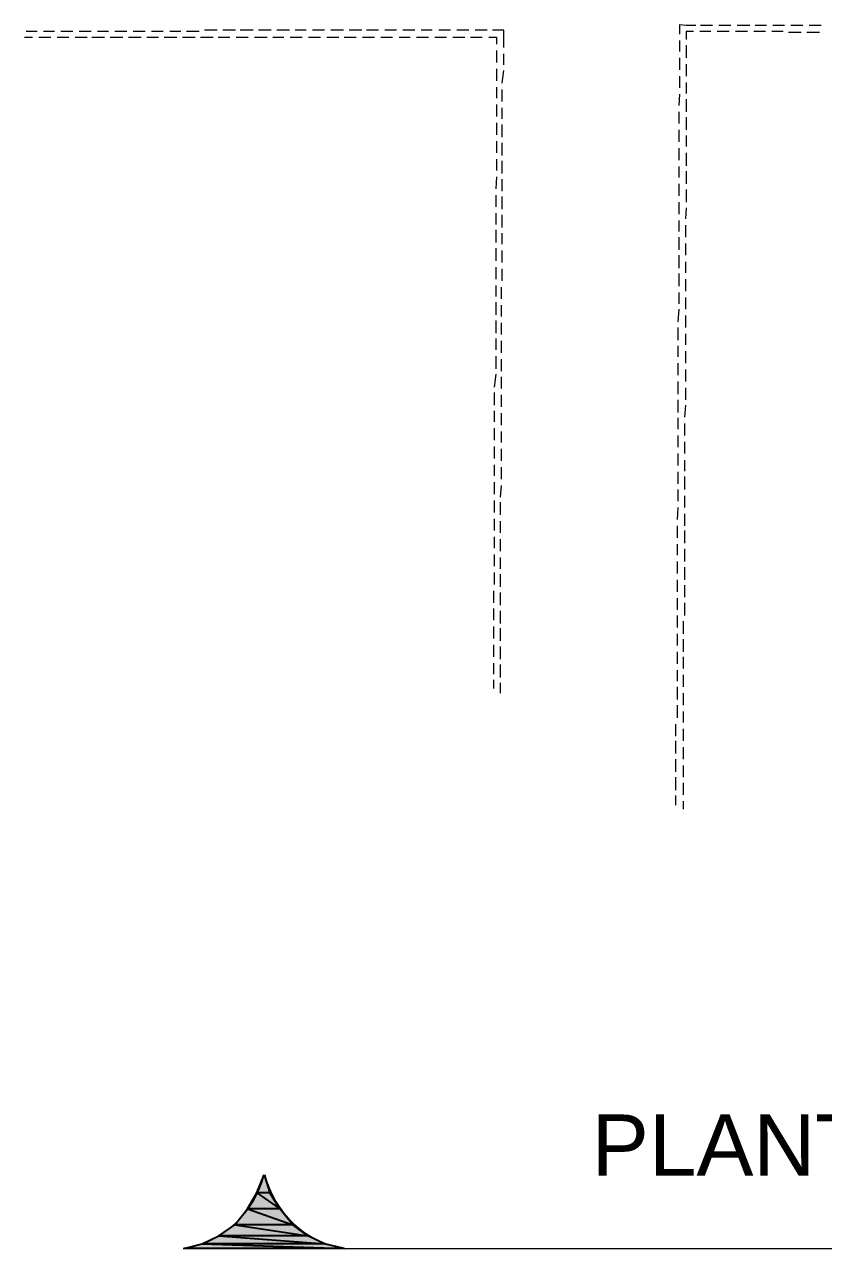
# Model space of a CAD drawing. Header units: millimetres. Extents: x 40 to 176, y -32 to 59.
# Drawn here: x 137.126 to 139.939, y -18.256 to -13.945 of the extents above; entities that cross this region are included whole.
import ezdxf

# ---------------------------------------------------------------- set-up
doc = ezdxf.new("R2010")
doc.units = ezdxf.units.MM
doc.layers.add('18 - Planta de situação', color=6, linetype='Continuous')
doc.styles.add('Arial0', font='arial.ttf', dxfattribs={"height": 3.14658})

msp = doc.modelspace()

# ---------------------------------------------------------------- hatches: boundary and pattern name
at = {"layer": '18 - Planta de situação', "true_color": 0x000005}
msp.add_hatch(color=5, dxfattribs=at).paths.add_polyline_path([(137.9698, -17.9958), (137.9894, -18.0601), (137.9447, -18.0601)])
h = msp.add_hatch(color=5, dxfattribs=at)
h.paths.add_polyline_path([(137.9894, -18.0601), (137.9447, -18.0601), (138.0257, -18.1159)])
h.paths.add_polyline_path([(137.9447, -18.0601), (138.0257, -18.1159), (137.9112, -18.1159)])
h = msp.add_hatch(color=5, dxfattribs=at)
h.paths.add_polyline_path([(138.0257, -18.1159), (137.9112, -18.1159), (138.0704, -18.1718)])
h.paths.add_polyline_path([(137.9112, -18.1159), (138.0704, -18.1718), (137.8665, -18.1718)])
h = msp.add_hatch(color=5, dxfattribs=at)
h.paths.add_polyline_path([(138.0704, -18.1718), (137.8665, -18.1718), (138.1235, -18.2109)])
h.paths.add_polyline_path([(137.8665, -18.1718), (138.1235, -18.2109), (137.8106, -18.2109)])
h = msp.add_hatch(color=5, dxfattribs=at)
h.paths.add_polyline_path([(138.1235, -18.2109), (137.8106, -18.2109), (138.1821, -18.2389)])
h.paths.add_polyline_path([(137.8106, -18.2109), (138.1821, -18.2389), (137.7519, -18.2389)])
h = msp.add_hatch(color=5, dxfattribs=at)
h.paths.add_polyline_path([(138.1821, -18.2389), (137.7519, -18.2389), (138.252, -18.2556)])
h.paths.add_polyline_path([(137.7519, -18.2389), (138.252, -18.2556), (137.6877, -18.2556)])

# ---------------------------------------------------------------- linework, layer by layer
at = {"layer": '18 - Planta de situação', "color": 251, "linetype": 'Continuous', "lineweight": 13, "true_color": 0x545454}
for points in [[(137.805, -13.9648), (137.7603, -13.9648), (137.7603, -13.9648)], [(137.8693, -13.9648), (137.8246, -13.9648), (137.8246, -13.9648)], [(137.9307, -13.9648), (137.886, -13.9648), (137.886, -13.9648)], [(137.995, -13.9648), (137.9503, -13.9648), (137.9503, -13.9648)], [(138.0592, -13.9648), (138.0145, -13.9648), (138.0145, -13.9648)], [(138.1179, -13.9648), (138.0788, -13.9648), (138.0788, -13.9648)], [(138.1821, -13.9648), (138.1402, -13.9648), (138.1402, -13.9648)], [(138.2492, -13.9648), (138.2045, -13.9648), (138.2045, -13.9648)], [(138.3134, -13.9648), (138.2687, -13.9648), (138.2687, -13.9648)], [(138.3721, -13.9648), (138.3302, -13.9648), (138.3302, -13.9648)], [(138.4363, -13.9648), (138.3944, -13.9648), (138.3944, -13.9648)], [(138.5006, -13.9648), (138.4587, -13.9648), (138.4587, -13.9648)], [(138.562, -13.9648), (138.5229, -13.9648), (138.5229, -13.9648)], [(138.6263, -13.9648), (138.5844, -13.9648), (138.5844, -13.9648)], [(138.6905, -13.9648), (138.6486, -13.9648), (138.6486, -13.9648)], [(138.7548, -13.9648), (138.7129, -13.9648), (138.7129, -13.9648)], [(138.8135, -14.0262), (138.8135, -13.9899), (138.8135, -13.9648), (138.7744, -13.9648)], [(139.4336, -13.9788), (139.4336, -13.9452), (139.456, -13.948), (139.4895, -13.948)], [(139.5063, -13.948), (139.5482, -13.948), (139.5482, -13.948)], [(139.5705, -13.948), (139.6124, -13.948), (139.6124, -13.948)], [(139.6348, -13.948), (139.6795, -13.948), (139.6795, -13.948)], [(139.699, -13.948), (139.7381, -13.948), (139.7381, -13.948)], [(139.7605, -13.948), (139.8024, -13.948), (139.8024, -13.948)], [(139.8247, -13.948), (139.8666, -13.948), (139.8666, -13.948)], [(139.889, -13.948), (139.9309, -13.948), (139.9309, -13.948)], [(137.1262, -13.9899), (137.1541, -13.9899), (137.1541, -13.9899)], [(137.1709, -13.9704), (137.1318, -13.9704), (137.1318, -13.9704)], [(137.1765, -13.9899), (137.2184, -13.9899), (137.2184, -13.9899)], [(137.2323, -13.9704), (137.1932, -13.9704), (137.1932, -13.9704)], [(137.2407, -13.9899), (137.2826, -13.9899), (137.2826, -13.9899)], [(137.2966, -13.9704), (137.2547, -13.9704), (137.2547, -13.9704)], [(137.305, -13.9899), (137.3469, -13.9899), (137.3469, -13.9899)], [(137.3608, -13.9704), (137.3189, -13.9704), (137.3189, -13.9704)], [(137.3636, -13.9899), (137.4083, -13.9899), (137.4083, -13.9899)], [(137.4223, -13.9704), (137.3832, -13.9704), (137.3832, -13.9704)], [(137.4279, -13.9899), (137.4726, -13.9899), (137.4726, -13.9899)], [(137.4865, -13.9704), (137.4446, -13.9704), (137.4446, -13.9704)], [(137.4921, -13.9899), (137.5368, -13.9899), (137.5368, -13.9899)], [(137.5508, -13.9704), (137.5089, -13.9704), (137.5089, -13.9704)], [(137.5564, -13.9899), (137.5983, -13.9899), (137.5983, -13.9899)], [(137.615, -13.9704), (137.5731, -13.9704), (137.5731, -13.9704)], [(137.6178, -13.9899), (137.6625, -13.9899), (137.6625, -13.9899)], [(137.6765, -13.9704), (137.6374, -13.9704), (137.6374, -13.9704)], [(137.6821, -13.9899), (137.7268, -13.9899), (137.7268, -13.9899)], [(137.7408, -13.9704), (137.6961, -13.9704), (137.6961, -13.9704)], [(137.7463, -13.9899), (137.791, -13.9899), (137.791, -13.9899)], [(137.8078, -13.9899), (137.8497, -13.9899), (137.8497, -13.9899)], [(137.872, -13.9899), (137.914, -13.9899), (137.914, -13.9899)], [(137.9363, -13.9899), (137.981, -13.9899), (137.981, -13.9899)], [(138.0005, -13.9899), (138.0397, -13.9899), (138.0397, -13.9899)], [(138.062, -13.9899), (138.1039, -13.9899), (138.1039, -13.9899)], [(138.1263, -13.9899), (138.1682, -13.9899), (138.1682, -13.9899)], [(138.1905, -13.9899), (138.2324, -13.9899), (138.2324, -13.9899)], [(138.252, -13.9899), (138.2939, -13.9899), (138.2939, -13.9899)], [(138.3162, -13.9899), (138.3581, -13.9899), (138.3581, -13.9899)], [(138.3805, -13.9899), (138.4224, -13.9899), (138.4224, -13.9899)], [(138.4447, -13.9899), (138.4838, -13.9899), (138.4838, -13.9899)], [(138.5062, -13.9899), (138.5481, -13.9899), (138.5481, -13.9899)], [(138.5704, -13.9899), (138.6123, -13.9899), (138.6123, -13.9899)], [(138.6347, -13.9899), (138.6766, -13.9899), (138.6766, -13.9899)], [(138.6961, -13.9899), (138.738, -13.9899), (138.738, -13.9899)], [(138.7604, -13.9899), (138.7883, -13.9899), (138.7883, -13.9899)], [(138.7883, -13.9899), (138.7883, -14.0151), (138.7883, -14.0151)], [(139.4336, -14.0402), (139.4336, -14.0011), (139.4336, -14.0011)], [(139.4811, -13.9704), (139.456, -13.9704), (139.456, -13.9983)], [(139.5426, -13.9704), (139.5035, -13.9704), (139.5035, -13.9704)], [(139.6068, -13.9704), (139.5649, -13.9704), (139.5649, -13.9704)], [(139.6711, -13.9704), (139.6292, -13.9704), (139.6292, -13.9704)], [(139.7353, -13.9704), (139.6934, -13.9704), (139.6934, -13.9704)], [(139.7968, -13.9704), (139.7577, -13.9704), (139.7577, -13.9704)], [(139.861, -13.9732), (139.8163, -13.9732), (139.8163, -13.9732)], [(139.9253, -13.9732), (139.8806, -13.9732), (139.8806, -13.9732)], [(138.7883, -14.0374), (138.7883, -14.0793), (138.7883, -14.0793)], [(138.8135, -14.0877), (138.8135, -14.0486), (138.8135, -14.0486)], [(139.456, -14.0179), (139.456, -14.0626), (139.456, -14.0626)], [(139.4336, -14.1045), (139.4336, -14.0626), (139.4336, -14.0626)], [(139.456, -14.0849), (139.456, -14.1268), (139.456, -14.1268)], [(138.7883, -14.1017), (138.7883, -14.1436), (138.7883, -14.1436)], [(138.8079, -14.1519), (138.8135, -14.1073), (138.8135, -14.1073)], [(139.4336, -14.1687), (139.4336, -14.1268), (139.4336, -14.1268)], [(138.7883, -14.1659), (138.7883, -14.205), (138.7883, -14.205)], [(138.8079, -14.2162), (138.8079, -14.1743), (138.8079, -14.1743)], [(139.456, -14.1492), (139.456, -14.1883), (139.456, -14.1883)], [(139.4308, -14.2302), (139.4336, -14.1911), (139.4336, -14.1911)], [(139.456, -14.2078), (139.456, -14.2525), (139.456, -14.2525)], [(138.7883, -14.2274), (138.7883, -14.2693), (138.7883, -14.2693)], [(138.8079, -14.2777), (138.8079, -14.2385), (138.8079, -14.2385)], [(139.4308, -14.2944), (139.4308, -14.2525), (139.4308, -14.2525)], [(138.7883, -14.2916), (138.7883, -14.3335), (138.7883, -14.3335)], [(138.8079, -14.3419), (138.8079, -14.2972), (138.8079, -14.2972)], [(139.456, -14.2721), (139.456, -14.3168), (139.456, -14.3168)], [(139.4308, -14.3587), (139.4308, -14.3168), (139.4308, -14.3168)], [(139.456, -14.3363), (139.456, -14.3754), (139.456, -14.3754)], [(138.7883, -14.3559), (138.7883, -14.3978), (138.7883, -14.3978)], [(138.8079, -14.4062), (138.8079, -14.3615), (138.8079, -14.3615)], [(139.4308, -14.4229), (139.4308, -14.381), (139.4308, -14.381)], [(138.7883, -14.4201), (138.7883, -14.4592), (138.7883, -14.4592)], [(138.8079, -14.4704), (138.8079, -14.4257), (138.8079, -14.4257)], [(139.456, -14.3978), (139.456, -14.4425), (139.456, -14.4425)], [(138.7883, -14.4816), (138.7855, -14.5235), (138.7855, -14.5235)], [(139.4308, -14.4844), (139.4308, -14.4453), (139.4308, -14.4453)], [(139.456, -14.462), (139.456, -14.5067), (139.456, -14.5067)], [(138.8079, -14.5319), (138.8079, -14.49), (138.8079, -14.49)], [(139.4308, -14.5486), (139.4308, -14.5067), (139.4308, -14.5067)], [(138.7855, -14.5458), (138.7855, -14.5877), (138.7855, -14.5877)], [(138.8079, -14.5961), (138.8079, -14.5514), (138.8079, -14.5514)], [(139.456, -14.5263), (139.456, -14.571), (139.456, -14.571)], [(138.7855, -14.6101), (138.7855, -14.6492), (138.7855, -14.6492)], [(139.4308, -14.6129), (139.4308, -14.571), (139.4308, -14.571)], [(139.456, -14.5905), (139.4532, -14.6296), (139.4532, -14.6296)], [(138.8079, -14.6604), (138.8079, -14.6157), (138.8079, -14.6157)], [(139.4308, -14.6743), (139.4308, -14.6352), (139.4308, -14.6352)], [(139.4532, -14.652), (139.4532, -14.6939), (139.4532, -14.6939)], [(138.7855, -14.6687), (138.7855, -14.7134), (138.7855, -14.7134)], [(138.8079, -14.719), (138.8079, -14.6799), (138.8079, -14.6799)], [(139.4308, -14.7386), (139.4308, -14.6939), (139.4308, -14.6939)], [(138.7855, -14.733), (138.7855, -14.7777), (138.7855, -14.7777)], [(138.8079, -14.7833), (138.8079, -14.7414), (138.8079, -14.7414)], [(139.4532, -14.7162), (139.4532, -14.7581), (139.4532, -14.7581)], [(139.4308, -14.8028), (139.4308, -14.7581), (139.4308, -14.7581)], [(139.4532, -14.7805), (139.4532, -14.8196), (139.4532, -14.8196)], [(138.7855, -14.8), (138.7855, -14.8419), (138.7855, -14.8419)], [(138.8079, -14.8475), (138.8079, -14.8056), (138.8079, -14.8056)], [(139.4308, -14.8671), (139.4308, -14.8224), (139.4308, -14.8224)], [(138.7855, -14.8643), (138.7855, -14.9034), (138.7855, -14.9034)], [(138.8051, -14.9118), (138.8051, -14.8699), (138.8051, -14.8699)], [(139.4532, -14.8419), (139.4532, -14.8838), (139.4532, -14.8838)], [(139.4308, -14.9285), (139.4308, -14.8894), (139.4308, -14.8894)], [(139.4532, -14.9062), (139.4532, -14.9481), (139.4532, -14.9481)], [(138.7855, -14.923), (138.7855, -14.9677), (138.7855, -14.9677)], [(138.8051, -14.9732), (138.8051, -14.9341), (138.8051, -14.9341)], [(139.428, -14.9928), (139.4308, -14.9481), (139.4308, -14.9481)], [(138.7855, -14.9872), (138.7855, -15.0319), (138.7855, -15.0319)], [(138.8051, -15.0375), (138.8051, -14.9956), (138.8051, -14.9956)], [(139.4532, -14.9704), (139.4532, -15.0124), (139.4532, -15.0124)], [(139.428, -15.057), (139.428, -15.0124), (139.428, -15.0124)], [(139.4532, -15.0347), (139.4532, -15.0738), (139.4532, -15.0738)], [(138.7855, -15.0515), (138.7855, -15.0906), (138.7855, -15.0906)], [(138.8051, -15.1017), (138.8051, -15.0598), (138.8051, -15.0598)], [(139.428, -15.1157), (139.428, -15.0766), (139.428, -15.0766)], [(138.7855, -15.1129), (138.7855, -15.1576), (138.7855, -15.1576)], [(138.8051, -15.166), (138.8051, -15.1241), (138.8051, -15.1241)], [(139.4532, -15.0962), (139.4532, -15.1381), (139.4532, -15.1381)], [(139.428, -15.18), (139.428, -15.1381), (139.428, -15.1381)], [(139.4532, -15.1604), (139.4532, -15.2023), (139.4532, -15.2023)], [(138.7855, -15.1772), (138.7799, -15.2219), (138.7799, -15.2219)], [(138.8051, -15.2275), (138.8051, -15.1855), (138.8051, -15.1855)], [(139.428, -15.247), (139.428, -15.2023), (139.428, -15.2023)], [(138.7799, -15.2414), (138.7799, -15.2861), (138.7799, -15.2861)], [(138.8051, -15.2917), (138.8051, -15.2498), (138.8051, -15.2498)], [(139.4532, -15.2247), (139.4532, -15.2666), (139.4532, -15.2666)], [(139.428, -15.3113), (139.428, -15.2666), (139.428, -15.2666)], [(139.4532, -15.2861), (139.4504, -15.328), (139.4504, -15.328)], [(138.7799, -15.3057), (138.7799, -15.3448), (138.7799, -15.3448)], [(138.8051, -15.356), (138.8051, -15.3141), (138.8051, -15.3141)], [(139.428, -15.3699), (139.428, -15.3308), (139.428, -15.3308)], [(138.7799, -15.3671), (138.7799, -15.409), (138.7799, -15.409)], [(138.8051, -15.4174), (138.8051, -15.3783), (138.8051, -15.3783)], [(139.4504, -15.3504), (139.4504, -15.3923), (139.4504, -15.3923)], [(139.428, -15.4342), (139.428, -15.3923), (139.428, -15.3923)], [(139.4504, -15.4146), (139.4504, -15.4565), (139.4504, -15.4565)], [(138.7799, -15.4314), (138.7799, -15.4733), (138.7799, -15.4733)], [(138.8051, -15.4817), (138.8051, -15.4398), (138.8051, -15.4398)], [(139.428, -15.4984), (139.428, -15.4565), (139.428, -15.4565)], [(138.7799, -15.4956), (138.7799, -15.5347), (138.7799, -15.5347)], [(138.8051, -15.5459), (138.8051, -15.504), (138.8051, -15.504)], [(139.4504, -15.4789), (139.4504, -15.518), (139.4504, -15.518)], [(138.7799, -15.5571), (138.7799, -15.599), (138.7799, -15.599)], [(139.428, -15.5627), (139.428, -15.5208), (139.428, -15.5208)], [(139.4504, -15.5375), (139.4504, -15.5822), (139.4504, -15.5822)], [(138.8023, -15.6102), (138.8051, -15.5683), (138.8051, -15.5683)], [(139.428, -15.6241), (139.428, -15.5822), (139.428, -15.5822)], [(138.7799, -15.6213), (138.7799, -15.6632), (138.7799, -15.6632)], [(138.8023, -15.6716), (138.8023, -15.6269), (138.8023, -15.6269)], [(139.4252, -15.6884), (139.428, -15.6465), (139.428, -15.6465)], [(139.4504, -15.6046), (139.4504, -15.6465), (139.4504, -15.6465)], [(138.7799, -15.6856), (138.7799, -15.7275), (138.7799, -15.7275)], [(139.4504, -15.6688), (139.4504, -15.7107), (139.4504, -15.7107)], [(138.8023, -15.7359), (138.8023, -15.694), (138.8023, -15.694)], [(139.4252, -15.7526), (139.4252, -15.7107), (139.4252, -15.7107)], [(139.4504, -15.7275), (139.4504, -15.7722), (139.4504, -15.7722)], [(138.7799, -15.7498), (138.7799, -15.7889), (138.7799, -15.7889)], [(138.8023, -15.8001), (138.8023, -15.7582), (138.8023, -15.7582)], [(139.4252, -15.8141), (139.4252, -15.775), (139.4252, -15.775)], [(138.7799, -15.8113), (138.7799, -15.8532), (138.7799, -15.8532)], [(139.4504, -15.7917), (139.4504, -15.8364), (139.4504, -15.8364)], [(138.8023, -15.8616), (138.8023, -15.8225), (138.8023, -15.8225)], [(139.4252, -15.8783), (139.4252, -15.8364), (139.4252, -15.8364)], [(139.4504, -15.856), (139.4504, -15.9007), (139.4504, -15.9007)], [(138.7799, -15.8755), (138.7799, -15.9175), (138.7799, -15.9175)], [(138.8023, -15.9258), (138.8023, -15.8811), (138.8023, -15.8811)], [(139.4252, -15.9426), (139.4252, -15.9007), (139.4252, -15.9007)], [(138.7771, -15.9398), (138.7771, -15.9817), (138.7771, -15.9817)], [(138.8023, -15.9901), (138.8023, -15.9454), (138.8023, -15.9454)], [(139.4504, -15.9202), (139.4504, -15.9621), (139.4504, -15.9621)], [(139.4252, -16.0068), (139.4252, -15.9649), (139.4252, -15.9649)], [(139.4504, -15.9817), (139.4504, -16.0264), (139.4504, -16.0264)], [(138.7771, -16.0013), (138.7771, -16.0432), (138.7771, -16.0432)], [(138.8023, -16.0543), (138.8023, -16.0096), (138.8023, -16.0096)], [(139.4252, -16.0683), (139.4252, -16.0264), (139.4252, -16.0264)], [(138.7771, -16.0655), (138.7771, -16.1074), (138.7771, -16.1074)], [(138.8023, -16.1158), (138.8023, -16.0711), (138.8023, -16.0711)], [(139.4448, -16.046), (139.4448, -16.0906), (139.4448, -16.0906)], [(139.4252, -16.1326), (139.4252, -16.0906), (139.4252, -16.0906)], [(139.4448, -16.1102), (139.4448, -16.1549), (139.4448, -16.1549)], [(138.7771, -16.1298), (138.7771, -16.1717), (138.7771, -16.1717)], [(138.8023, -16.18), (138.8023, -16.1353), (138.8023, -16.1353)], [(139.4252, -16.1968), (139.4252, -16.1549), (139.4252, -16.1549)], [(138.7771, -16.194), (138.7771, -16.2331), (138.7771, -16.2331)], [(138.8023, -16.2443), (138.8023, -16.1996), (138.8023, -16.1996)], [(139.4448, -16.1717), (139.4448, -16.2136), (139.4448, -16.2136)], [(139.4252, -16.2583), (139.4252, -16.2192), (139.4252, -16.2192)], [(139.4448, -16.2359), (139.4448, -16.2778), (139.4448, -16.2778)], [(138.7771, -16.2527), (138.7771, -16.2834), (138.7771, -16.2834)], [(138.8023, -16.3002), (138.8023, -16.2638), (138.8023, -16.2638)], [(139.4252, -16.3225), (139.4252, -16.2778), (139.4252, -16.2778)], [(139.4448, -16.3002), (139.4448, -16.3421), (139.4448, -16.3421)], [(139.4252, -16.3868), (139.4252, -16.3421), (139.4252, -16.3421)], [(139.4448, -16.3644), (139.4448, -16.4035), (139.4448, -16.4035)], [(139.4197, -16.451), (139.4197, -16.4091), (139.4197, -16.4091)], [(139.4448, -16.4259), (139.4448, -16.4678), (139.4448, -16.4678)], [(139.4197, -16.5125), (139.4197, -16.4678), (139.4197, -16.4678)], [(139.4448, -16.4901), (139.4448, -16.532), (139.4448, -16.532)], [(139.4197, -16.5767), (139.4197, -16.532), (139.4197, -16.532)], [(139.4448, -16.5544), (139.4448, -16.5963), (139.4448, -16.5963)], [(139.4197, -16.641), (139.4197, -16.5963), (139.4197, -16.5963)], [(139.4448, -16.6158), (139.4448, -16.6577), (139.4448, -16.6577)], [(139.4197, -16.694), (139.4197, -16.6605), (139.4197, -16.6605)], [(139.4448, -16.6801), (139.4448, -16.708), (139.4448, -16.708)]]:
    msp.add_lwpolyline(points, dxfattribs=at)
at = {"layer": '18 - Planta de situação', "color": 5, "linetype": 'Continuous', "lineweight": -2, "true_color": 0x000005}
for points in [[(137.9698, -17.9958), (137.9894, -18.0601), (137.9447, -18.0601)], [(137.9447, -18.0601), (138.0257, -18.1159), (137.9112, -18.1159)], [(137.9894, -18.0601), (137.9447, -18.0601), (138.0257, -18.1159)], [(137.9112, -18.1159), (138.0704, -18.1718), (137.8665, -18.1718)], [(138.0257, -18.1159), (137.9112, -18.1159), (138.0704, -18.1718)], [(137.8665, -18.1718), (138.1235, -18.2109), (137.8106, -18.2109)], [(138.0704, -18.1718), (137.8665, -18.1718), (138.1235, -18.2109)], [(137.8106, -18.2109), (138.1821, -18.2389), (137.7519, -18.2389)], [(138.1235, -18.2109), (137.8106, -18.2109), (138.1821, -18.2389)], [(137.7519, -18.2389), (138.252, -18.2556), (137.6877, -18.2556)], [(138.1821, -18.2389), (137.7519, -18.2389), (138.252, -18.2556)]]:
    msp.add_lwpolyline(points, close=True, dxfattribs=at)
at = {"layer": '18 - Planta de situação', "color": 5, "linetype": 'Continuous', "lineweight": 9, "true_color": 0x000005}
msp.add_lwpolyline([(137.6877, -18.2556), (144.0764, -18.2556), (144.0764, -18.2556)], dxfattribs=at)
for points in [[(137.6877, -18.2556), (137.8246, -18.2333), (137.9363, -18.1299), (137.9698, -17.9958)], [(137.9726, -17.9958), (138.0061, -18.1299), (138.1151, -18.2333), (138.252, -18.2556)]]:
    msp.add_open_spline(points, degree=3, dxfattribs=at)

# ---------------------------------------------------------------- texts
at = {"layer": '18 - Planta de situação', "color": 7, "true_color": 0x000007, "style": 'Arial0'}
msp.add_text('PLANTA DE SITUAÇÃO', height=0.215575, dxfattribs=at).set_placement((139.1235, -17.9992))

doc.saveas('drawing.dxf')
